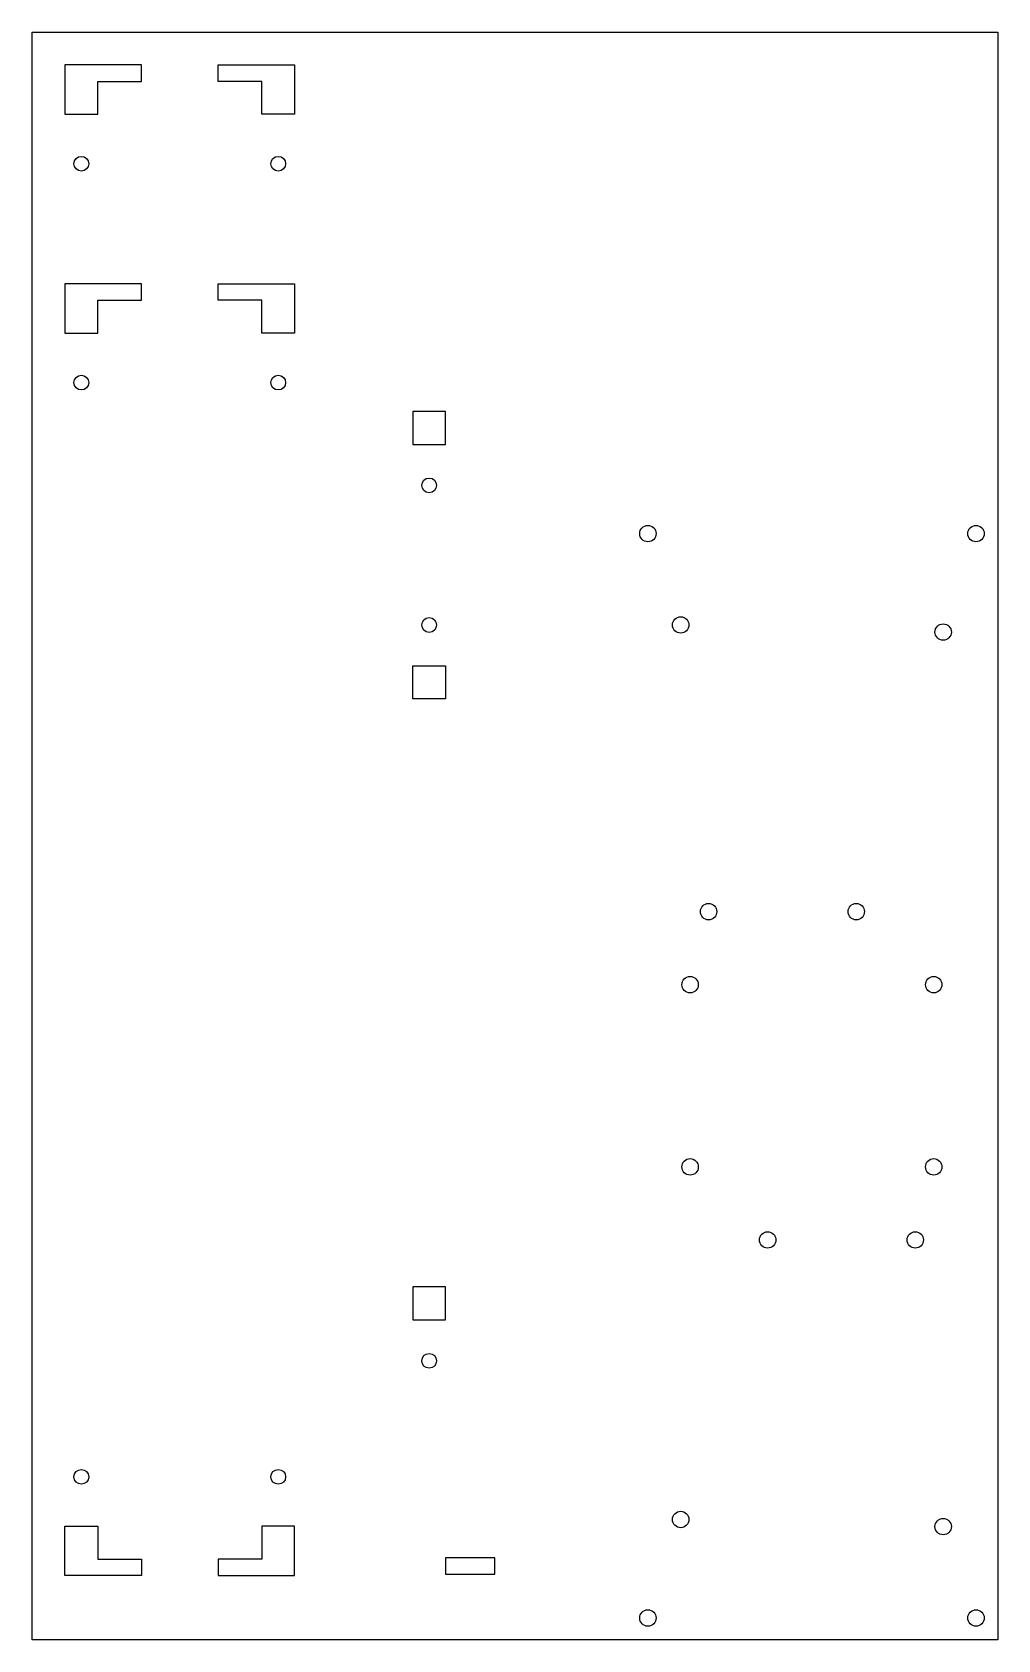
# Model space of a CAD drawing. Extents: x -27 to 150, y 48 to 342.
import ezdxf

# ---------------------------------------------------------------- set-up
doc = ezdxf.new("R2010")
doc.units = 0
doc.layers.add('BASE_PLATE_2_CAMERA', color=7, linetype='CONTINUOUS')

msp = doc.modelspace()

# ---------------------------------------------------------------- linework, layer by layer
at = {"layer": 'BASE_PLATE_2_CAMERA'}
for points in [[(-27, 48.2), (-27, 342.05), (149.6, 342.05), (149.6, 48.2), (-27, 48.2)], [(-15, 336.05), (-21, 336.05), (-21, 327.05), (-15, 327.05), (-15, 333.05), (-7, 333.05), (-7, 336.05), (-15.1, 336.05)], [(15, 336.05), (21, 336.05), (21, 327.05), (15, 327.05), (15, 333.05), (7, 333.05), (7, 336.05), (15.1, 336.05)], [(-15, 296.05), (-21, 296.05), (-21, 287.05), (-15, 287.05), (-15, 293.05), (-7, 293.05), (-7, 296.05), (-15.1, 296.05)], [(15, 296.05), (21, 296.05), (21, 287.05), (15, 287.05), (15, 293.05), (7, 293.05), (7, 296.05), (15.1, 296.05)], [(42.6, 266.7), (48.6, 266.7), (48.6, 272.7), (42.6, 272.7), (42.6, 266.7)], [(42.6, 226.2), (48.6, 226.2), (48.6, 220.2), (42.6, 220.2), (42.6, 226.2)], [(42.6, 106.7), (48.6, 106.7), (48.6, 112.7), (42.6, 112.7), (42.6, 106.7)], [(-15, 59.95), (-21, 59.95), (-21, 68.95), (-15, 68.95), (-15, 62.95), (-7, 62.95), (-7, 59.95), (-15.1, 59.95)], [(15, 59.95), (21, 59.95), (21, 68.95), (15, 68.95), (15, 62.95), (7, 62.95), (7, 59.95), (15.1, 59.95)], [(56.6, 60.2), (57.6, 60.2), (57.6, 63.2), (48.6, 63.2), (48.6, 60.2), (56.7, 60.2)]]:
    msp.add_lwpolyline(points, dxfattribs=at)
for centre, radius in [((-18, 318), 1.35), ((18, 318), 1.35), ((-18, 278), 1.35), ((18, 278), 1.35), ((45.6, 259.2), 1.35), ((85.6, 250.4), 1.5), ((145.6, 250.4), 1.5), ((91.6, 233.7), 1.5), ((45.6, 233.7), 1.35), ((139.6, 232.4), 1.5), ((96.7, 181.3), 1.5), ((123.7, 181.3), 1.5), ((93.325, 167.95), 1.5), ((137.875, 167.95), 1.5), ((93.325, 134.65), 1.5), ((137.875, 134.65), 1.5), ((107.5, 121.3), 1.5), ((134.5, 121.3), 1.5), ((45.6, 99.2), 1.35), ((-18, 78), 1.35), ((18, 78), 1.35), ((91.6, 70.2), 1.5), ((139.6, 68.9), 1.5), ((85.6, 52.2), 1.5), ((145.6, 52.2), 1.5)]:
    msp.add_circle(centre, radius, dxfattribs=at)

doc.saveas('drawing.dxf')
